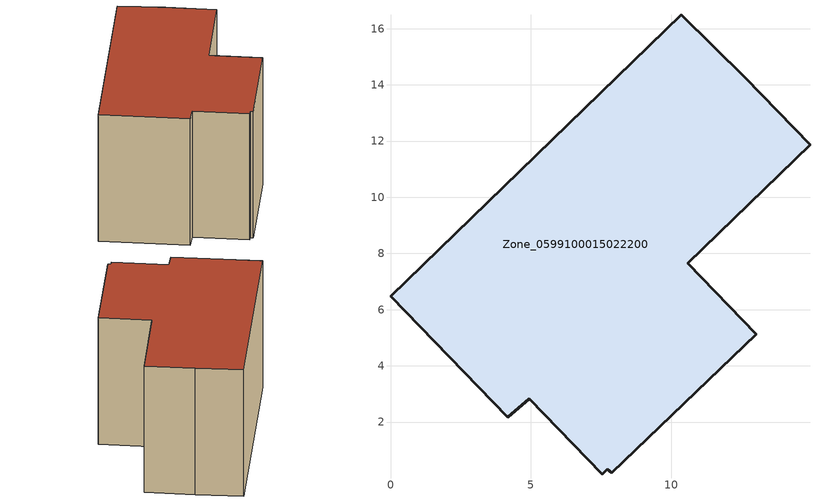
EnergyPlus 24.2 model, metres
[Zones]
Zone_0599100015022200
 floor ground (C_G): 10.35,16.49 12.62,14.26 14.93,11.87 10.57,7.65 13.01,5.12 7.88,0.2 7.72,0.31 7.53,0.14 4.94,2.84 4.17,2.17 0,6.48 z0
 wall outside (C_F): 0,6.48 4.17,2.17 4.94,2.84 7.53,0.14 7.72,0.31 7.88,0.2 13.01,5.12 10.57,7.65 14.93,11.87 12.62,14.26 10.35,16.49 0,6.48 z0:9.41
 roof outside (C_R): 12.62,14.26 10.35,16.49 0,6.48 4.17,2.17 4.94,2.84 7.53,0.14 7.72,0.31 7.88,0.2 13.01,5.12 10.57,7.65 14.93,11.87 z9.41
[BUILDING]
Pand.0599100015022200: North Axis=0; Terrain=City; Loads Convergence Tolerance Value=0.04; Temperature Convergence Tolerance Value=0.4; Solar Distribution=FullExterior; Maximum Number of Warmup Days=25; Minimum Number of Warmup Days=1
[Site:Location]
Rotterdam.The.Hague.AP_ZH_NLD Design_Conditions: Latitude=51.96; Longitude=4.45; Time Zone=1; Elevation=-4.5
[SITE:GROUNDTEMPERATURE:BUILDINGSURFACE]
18, 18, 18, 18, 18, 18, 18, 18, 18, 18, 18, 18
[MATERIAL] Thermal Absorptance=0.9; Solar Absorptance=0.7; Visible Absorptance=0.7
Name | Roughness | Thickness | Conductivity | Density | Specific Heat
G.D.2006-2014 | MediumSmooth | 0.15 | 0.06 | 540 | 1210
F.D.2006-2014 | Rough | 0.3 | 0.12 | 1920 | 840
R.D.2006-2014 | MediumRough | 0.2 | 0.08 | 1500 | 1000
[CONSTRUCTION]
C_G: G.D.2006-2014
C_F: F.D.2006-2014
C_R: R.D.2006-2014
[ZONE]
Zone_0599100015022200: Type=1; Multiplier=1; Ceiling Height=Autocalculate; Volume=Autocalculate; Floor Area=autocalculate; Part of Total Floor Area=Yes
[ZONEINFILTRATION:DESIGNFLOWRATE]
Infil_Zone_0599100015022200: Zone or ZoneList or Space or SpaceList=Zone_0599100015022200; Schedule=AlwaysOn; Design Flow Rate Calculation Method=Flow/Area; Flow Rate per Floor Area=0.0021; Constant Term Coefficient=1; Temperature Term Coefficient=0; Velocity Term Coefficient=0; Velocity Squared Term Coefficient=0
[HVACTEMPLATE:ZONE:IDEALLOADSAIRSYSTEM]
Zone_0599100015022200: Maximum Heating Supply Air Temperature=50; Minimum Cooling Supply Air Temperature=13; Maximum Heating Supply Air Humidity Ratio=0.0156; Minimum Cooling Supply Air Humidity Ratio=0.0077; Heating Limit=NoLimit; Cooling Limit=NoLimit; Dehumidification Control Type=ConstantSensibleHeatRatio; Cooling Sensible Heat Ratio=0.7; Dehumidification Setpoint=60; Humidification Control Type=None; Humidification Setpoint=30; Outdoor Air Method=None; Outdoor Air Flow Rate per Person=0.00944; Outdoor Air Flow Rate per Zone Floor Area=0; Outdoor Air Flow Rate per Zone=0; Demand Controlled Ventilation Type=None; Outdoor Air Economizer Type=NoEconomizer; Heat Recovery Type=None; Sensible Heat Recovery Effectiveness=0.7; Latent Heat Recovery Effectiveness=0.65
[ZONECONTROL:THERMOSTAT]
ThermostatControl_Zone_0599100015022200: Zone or ZoneList=Zone_0599100015022200; Control Type Schedule=DualSetpointControlType; Control 1=Thermostat_Zone_0599100015022200; Temperature Difference Between Cutout And Setpoint=0
[THERMOSTATSETPOINT:DUALSETPOINT]
Thermostat_Zone_0599100015022200: Heating Setpoint Temperature Schedule=HeatingSetpoint_Zone_0599100015022200; Cooling Setpoint Temperature Schedule=CoolingSetpoint_Zone_0599100015022200
[SCHEDULE:COMPACT]
HeatingSetpoint_Zone_0599100015022200: Through: 12/31, For: AllDays, Until: 24:00, 21
CoolingSetpoint_Zone_0599100015022200: Through: 12/31, For: AllDays, Until: 24:00, 24
DualSetpointControlType: Through: 12/31, For: AllDays, Until: 24:00, 4
AlwaysOn: Through: 12/31, For: AllDays, Until: 24:00, 1
